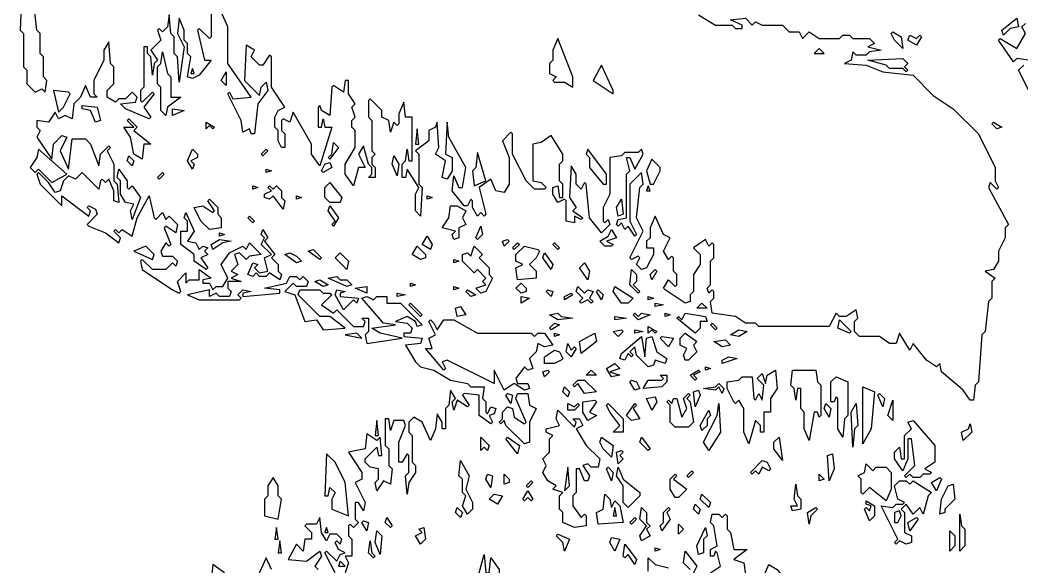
# Model space of a CAD drawing. Header units: millimetres. Extents: x -1921 to 1919, y -2 to 9002.
# Drawn here: x -1366 to -50, y 6806 to 7525 of the extents above; entities that cross this region are included whole.
import ezdxf

# ---------------------------------------------------------------- set-up
doc = ezdxf.new("R2010")
doc.units = ezdxf.units.MM
doc.layers.add('ALMOND-DRAW-PROFILE', color=7, linetype='Continuous', lineweight=25)

msp = doc.modelspace()

# ---------------------------------------------------------------- linework, layer by layer
at = {"layer": 'ALMOND-DRAW-PROFILE'}
for points in [[(-1346.3, 7430.3), (-1337.5, 7434.7), (-1333.1, 7430.3), (-1330.9, 7445.7), (-1335.3, 7450.1), (-1335.3, 7476.5), (-1339.7, 7480.9), (-1339.7, 7507.3), (-1344.1, 7511.7), (-1348.5, 7551.4), (-1355.1, 7566.8), (-1357.3, 7542.6), (-1361.7, 7542.6), (-1363.9, 7566.8), (-1366.1, 7511.7), (-1361.7, 7507.3), (-1361.7, 7463.3), (-1357.3, 7458.9), (-1357.3, 7441.3)], [(-73.8, 7505.1), (-76, 7511.7), (-56.2, 7527.2), (-54, 7516.1), (-65, 7513.9)], [(-205.9, 7487.5), (-216.9, 7498.5), (-221.3, 7507.3), (-219.1, 7509.5), (-208.1, 7502.9)], [(-188.2, 7491.9), (-199.3, 7498.5), (-197.1, 7505.1), (-188.2, 7500.7), (-183.8, 7505.1), (-181.6, 7502.9)], [(-639.6, 7436.9), (-639.6, 7450.1), (-659.4, 7500.7), (-666, 7485.3), (-666, 7472.1), (-670.4, 7467.7), (-670.4, 7454.5), (-661.6, 7450.1), (-666, 7445.7), (-663.8, 7443.5), (-650.6, 7443.5)], [(-1174.5, 7399.5), (-1181.2, 7406.1), (-1181.2, 7436.9), (-1185.6, 7441.3), (-1185.6, 7463.3), (-1181.2, 7467.7), (-1179, 7483.1), (-1172.3, 7454.5), (-1167.9, 7450.1), (-1167.9, 7423.7), (-1154.7, 7423.7), (-1172.3, 7410.5)], [(-322.5, 7480.9), (-309.3, 7480.9), (-315.9, 7487.5)], [(-586.7, 7428.1), (-586.7, 7432.5), (-602.1, 7465.5), (-613.1, 7445.7)], [(-201.5, 7456.7), (-205.9, 7461.1), (-223.5, 7461.1), (-227.9, 7465.5), (-252.1, 7472.1), (-205.9, 7474.3), (-199.3, 7467.7), (-203.7, 7463.3), (-199.3, 7458.9)], [(-1141.5, 7454.5), (-1137.1, 7454.5), (-1139.3, 7461.1)], [(-1095.3, 7439.1), (-1101.9, 7445.7), (-1095.3, 7456.7)], [(-1315.4, 7403.9), (-1308.8, 7410.5), (-1300, 7428.1), (-1302.2, 7430.3), (-1322.1, 7432.5)], [(-1267, 7390.7), (-1273.6, 7406.1), (-1284.6, 7408.3), (-1284.6, 7412.7), (-1264.8, 7410.5), (-1260.4, 7392.9)], [(-1165.7, 7399.5), (-1165.7, 7408.3), (-1150.3, 7406.1)], [(-1205.4, 7342.2), (-1216.4, 7348.8), (-1220.8, 7370.8), (-1229.6, 7384.1), (-1216.4, 7384.1), (-1225.2, 7392.9), (-1223, 7395.1), (-1212, 7384.1), (-1216.4, 7379.6), (-1194.4, 7362), (-1203.2, 7362)], [(-1121.7, 7381.8), (-1121.7, 7390.7), (-1110.7, 7384.1), (-1112.9, 7381.8), (-1117.3, 7386.3)], [(-82.6, 7381.8), (-89.2, 7388.5), (-87, 7390.7), (-76, 7384.1)], [(-846.5, 7362), (-842.1, 7362), (-844.3, 7381.8)], [(-958.8, 7342.2), (-961, 7344.4), (-956.6, 7348.8), (-954.4, 7364.2), (-947.8, 7357.6)], [(-1324.3, 7311.4), (-1304.4, 7322.4), (-1341.9, 7355.4), (-1344.1, 7344.4), (-1352.9, 7331.2), (-1346.3, 7324.6), (-1341.9, 7329)], [(-1218.6, 7333.4), (-1225.2, 7340), (-1223, 7346.6), (-1216.4, 7340)], [(-1139.3, 7329), (-1145.9, 7340), (-1139.3, 7355.4), (-1132.7, 7348.8), (-1132.7, 7344.4), (-1141.5, 7340), (-1137.1, 7335.6)], [(-1046.9, 7346.6), (-1049.1, 7348.8), (-1042.5, 7355.4), (-1040.3, 7353.2)], [(-870.7, 7320.2), (-877.3, 7335.6), (-875.1, 7346.6), (-868.5, 7335.6)], [(-769.5, 7307), (-754, 7313.6), (-765.1, 7351), (-767.3, 7331.2), (-771.7, 7326.8)], [(-599.9, 7309.2), (-595.5, 7309.2), (-595.5, 7322.4), (-619.8, 7355.4), (-622, 7348.8), (-617.6, 7344.4), (-617.6, 7331.2)], [(-967.6, 7324.6), (-969.8, 7326.8), (-965.4, 7335.6), (-958.8, 7337.8), (-956.6, 7331.2)], [(-538.3, 7309.2), (-533.9, 7309.2), (-525.1, 7326.8), (-525.1, 7331.2), (-536.1, 7342.2), (-542.7, 7326.8)], [(-1218.6, 7263), (-1220.8, 7274), (-1216.4, 7282.8), (-1227.4, 7285), (-1234, 7296), (-1234, 7313.6), (-1238.4, 7318), (-1236.2, 7329), (-1225.2, 7313.6), (-1225.2, 7304.8), (-1223, 7302.6), (-1218.6, 7307), (-1207.6, 7291.6)], [(-1183.4, 7315.8), (-1185.6, 7318), (-1179, 7324.6), (-1176.7, 7322.4)], [(-1042.5, 7324.6), (-1042.5, 7329), (-1035.8, 7326.8)], [(-1060.1, 7302.6), (-1060.1, 7307), (-1053.5, 7304.8)], [(-1020.4, 7276.2), (-1033.6, 7293.8), (-1038.1, 7289.4), (-1044.7, 7291.6), (-1044.7, 7296), (-1035.8, 7300.4), (-1040.3, 7304.8), (-1038.1, 7307), (-1033.6, 7302.6), (-1029.2, 7307), (-1022.6, 7300.4), (-1022.6, 7291.6), (-1018.2, 7287.2)], [(-958.8, 7285), (-965.4, 7291.6), (-965.4, 7304.8), (-958.8, 7311.4), (-943.4, 7291.6), (-945.6, 7285)], [(-542.7, 7300.4), (-538.3, 7300.4), (-540.5, 7307)], [(-1002.8, 7289.4), (-1002.8, 7293.8), (-996.2, 7291.6)], [(-831.1, 7289.4), (-831.1, 7293.8), (-824.5, 7291.6)], [(-1117.3, 7249.8), (-1128.3, 7260.8), (-1137.1, 7278.4), (-1126.1, 7280.6), (-1112.9, 7271.8), (-1110.7, 7274), (-1119.5, 7287.2), (-1117.3, 7289.4), (-1106.3, 7278.4), (-1106.3, 7269.6), (-1101.9, 7265.2), (-1101.9, 7252)], [(-954.4, 7254.2), (-956.6, 7256.4), (-952.2, 7260.8), (-961, 7274), (-958.8, 7280.6), (-947.8, 7265.2)], [(-795.9, 7236.5), (-798.1, 7243.2), (-793.7, 7247.6), (-811.3, 7252), (-802.5, 7265.2), (-800.3, 7280.6), (-791.5, 7280.6), (-780.5, 7274), (-784.9, 7265.2), (-780.5, 7256.4), (-789.3, 7252), (-789.3, 7238.7)], [(-580.1, 7267.4), (-582.3, 7278.4), (-575.7, 7289.4), (-573.5, 7269.6)], [(-1121.7, 7196.9), (-1137.1, 7207.9), (-1137.1, 7216.7), (-1154.7, 7229.9), (-1154.7, 7247.6), (-1145.9, 7247.6), (-1145.9, 7260.8), (-1150.3, 7265.2), (-1148.1, 7271.8), (-1137.1, 7247.6), (-1145.9, 7234.3), (-1134.9, 7232.1), (-1130.5, 7223.3), (-1126.1, 7227.7), (-1119.5, 7225.5), (-1123.9, 7221.1), (-1119.5, 7216.7), (-1128.3, 7212.3), (-1119.5, 7199.1)], [(-1060.1, 7258.6), (-1066.7, 7265.2), (-1064.5, 7267.4), (-1057.9, 7260.8)], [(-765.1, 7236.5), (-767.3, 7238.7), (-760.7, 7254.2), (-758.5, 7243.2)], [(-1104.1, 7240.9), (-1104.1, 7245.4), (-1097.5, 7243.2)], [(-1038.1, 7192.5), (-1042.5, 7188.1), (-1051.3, 7188.1), (-1055.7, 7192.5), (-1060.1, 7188.1), (-1066.7, 7190.3), (-1060.1, 7205.7), (-1053.5, 7203.5), (-1057.9, 7199.1), (-1051.3, 7192.5), (-1040.3, 7194.7), (-1044.7, 7212.3), (-1035.8, 7216.7), (-1049.1, 7229.9), (-1044.7, 7238.7), (-1049.1, 7243.2), (-1046.9, 7249.8), (-1040.3, 7238.7), (-1044.7, 7234.3), (-1031.4, 7216.7), (-1035.8, 7212.3), (-1027, 7203.5), (-1027, 7194.7), (-1022.6, 7190.3), (-1024.8, 7183.7)], [(-826.7, 7223.3), (-837.7, 7229.9), (-831.1, 7240.9), (-824.5, 7229.9)], [(-597.7, 7227.7), (-604.3, 7234.3), (-593.3, 7240.9), (-588.9, 7249.8), (-582.3, 7238.7), (-595.5, 7234.3), (-586.7, 7229.9), (-588.9, 7227.7)], [(-1112.9, 7223.3), (-1115.1, 7229.9), (-1104.1, 7236.5), (-1088.7, 7234.3), (-1099.7, 7232.1)], [(-729.8, 7227.7), (-732, 7234.3), (-725.4, 7236.5), (-723.2, 7234.3)], [(-716.6, 7223.3), (-718.8, 7225.5), (-712.2, 7232.1), (-710, 7229.9)], [(-659.4, 7223.3), (-666, 7229.9), (-663.8, 7232.1), (-657.2, 7225.5)], [(-1192.2, 7210.1), (-1190, 7216.7), (-1201, 7227.7), (-1216.4, 7221.1)], [(-1002.8, 7205.7), (-1018.2, 7216.7), (-1011.6, 7218.9), (-1002.8, 7214.5), (-996.2, 7207.9)], [(-972, 7210.1), (-987.4, 7221.1), (-980.8, 7223.3), (-969.8, 7212.3)], [(-936.8, 7196.9), (-952.2, 7212.3), (-945.6, 7218.9), (-934.6, 7207.9)], [(-839.9, 7210.1), (-850.9, 7216.7), (-844.3, 7227.7), (-833.3, 7216.7), (-833.3, 7212.3)], [(-760.7, 7166.1), (-767.3, 7172.7), (-754, 7177.1), (-758.5, 7181.5), (-754, 7185.9), (-765.1, 7196.9), (-769.5, 7192.5), (-784.9, 7207.9), (-784.9, 7216.7), (-778.3, 7218.9), (-773.9, 7214.5), (-769.5, 7227.7), (-758.5, 7216.7), (-762.9, 7212.3), (-749.6, 7199.1), (-749.6, 7190.3), (-745.2, 7185.9), (-754, 7168.3)], [(-712.2, 7183.7), (-714.4, 7199.1), (-705.6, 7203.5), (-714.4, 7207.9), (-714.4, 7216.7), (-703.4, 7227.7), (-685.8, 7223.3), (-683.6, 7221.1), (-688, 7212.3), (-696.8, 7203.5), (-688, 7194.7), (-688, 7185.9)], [(-668.2, 7196.9), (-679.2, 7212.3), (-677, 7218.9), (-666, 7203.5)], [(-795.9, 7205.7), (-795.9, 7210.1), (-789.3, 7207.9)], [(-619.8, 7183.7), (-630.8, 7199.1), (-624.2, 7205.7), (-617.6, 7194.7)], [(-553.7, 7166.1), (-564.7, 7177.1), (-562.5, 7196.9), (-555.9, 7190.3), (-555.9, 7181.5), (-560.3, 7177.1), (-551.5, 7168.3)], [(-536.1, 7183.7), (-538.3, 7190.3), (-531.7, 7196.9), (-529.5, 7194.7)], [(-967.6, 7174.9), (-978.6, 7181.5), (-972, 7183.7), (-961, 7177.1)], [(-936.8, 7174.9), (-961, 7185.9), (-950, 7188.1), (-945.6, 7183.7), (-936.8, 7183.7), (-930.2, 7177.1)], [(-853.1, 7174.9), (-853.1, 7179.3), (-846.5, 7177.1)], [(-707.8, 7166.1), (-714.4, 7172.7), (-707.8, 7179.3), (-701.2, 7172.7), (-701.2, 7168.3)], [(-941.2, 7144.1), (-952.2, 7163.9), (-950, 7170.5), (-939, 7168.3), (-945.6, 7166.1), (-945.6, 7161.7), (-921.4, 7159.5), (-923.6, 7152.9), (-928, 7157.3)], [(-910.4, 7166.1), (-925.8, 7172.7), (-910.4, 7174.9)], [(-870.7, 7161.7), (-870.7, 7166.1), (-859.7, 7163.9)], [(-795.9, 7170.5), (-795.9, 7174.9), (-789.3, 7172.7)], [(-773.9, 7161.7), (-780.5, 7168.3), (-778.3, 7170.5), (-767.3, 7163.9)], [(-668.2, 7161.7), (-674.8, 7168.3), (-672.6, 7170.5), (-666, 7168.3)], [(-650.6, 7157.3), (-650.6, 7161.7), (-641.8, 7166.1), (-639.6, 7163.9)], [(-628.6, 7152.9), (-630.8, 7155.1), (-626.4, 7159.5), (-635.2, 7168.3), (-633, 7174.9), (-624.2, 7166.1), (-619.8, 7170.5), (-613.1, 7168.3), (-617.6, 7159.5), (-613.1, 7155.1), (-615.4, 7152.9), (-619.8, 7157.3)], [(-602.1, 7157.3), (-608.7, 7168.3), (-606.5, 7170.5), (-599.9, 7163.9)], [(-575.7, 7152.9), (-586.7, 7168.3), (-584.5, 7174.9), (-560.3, 7159.5), (-566.9, 7152.9)], [(-839.9, 7135.3), (-855.3, 7150.7), (-853.1, 7152.9), (-837.7, 7137.5)], [(-707.8, 7152.9), (-707.8, 7161.7), (-696.8, 7159.5)], [(-540.5, 7157.3), (-540.5, 7161.7), (-533.9, 7159.5)], [(-531.7, 7148.5), (-531.7, 7152.9), (-520.7, 7150.7)], [(-476.7, 7146.3), (-470, 7152.9), (-463.4, 7146.3)], [(-791.5, 7135.3), (-793.7, 7146.3), (-787.1, 7148.5), (-780.5, 7137.5)], [(-659.4, 7130.9), (-670.4, 7137.5), (-659.4, 7139.7), (-655, 7135.3), (-639.6, 7133.1)], [(-553.7, 7130.9), (-560.3, 7137.5), (-558.1, 7139.7), (-553.7, 7135.3), (-549.3, 7139.7), (-538.3, 7137.5)], [(-518.5, 7135.3), (-518.5, 7139.7), (-511.9, 7137.5)], [(-478.9, 7113.3), (-503.1, 7133.1), (-500.9, 7135.3), (-496.5, 7130.9), (-492.1, 7139.7), (-465.6, 7135.3), (-463.4, 7128.7), (-472.2, 7128.7), (-472.2, 7119.9)], [(-729.8, 7038.4), (-743, 7064.8), (-743, 7047.2), (-804.7, 7078), (-811.3, 7075.8), (-806.9, 7067), (-809.1, 7064.8), (-833.3, 7093.4), (-824.5, 7093.4), (-828.9, 7106.7), (-820.1, 7111.1), (-828.9, 7128.7), (-826.7, 7130.9), (-822.3, 7126.5), (-817.9, 7117.7), (-809.1, 7130.9), (-795.9, 7130.9), (-765.1, 7113.3), (-694.6, 7113.3), (-690.2, 7108.9), (-685.8, 7113.3), (-677, 7113.3), (-666, 7097.8), (-677, 7095.6), (-685.8, 7100), (-688, 7089), (-696.8, 7080.2), (-692.4, 7067), (-699, 7064.8), (-703.4, 7069.2), (-714.4, 7053.8), (-712.2, 7047.2), (-699, 7047.2), (-696.8, 7040.6), (-703.4, 7038.4), (-716.6, 7047.2)], [(-668.2, 7117.7), (-670.4, 7119.9), (-663.8, 7126.5), (-657.2, 7124.3)], [(-584.5, 7130.9), (-584.5, 7135.3), (-569.1, 7133.1)], [(-452.4, 7117.7), (-459, 7124.3), (-456.8, 7126.5), (-450.2, 7119.9)], [(-276.3, 7113.3), (-291.7, 7119.9), (-289.5, 7130.9), (-274.1, 7115.5)], [(-917, 7106.7), (-923.6, 7113.3), (-939, 7111.1)], [(-663.8, 7108.9), (-663.8, 7113.3), (-657.2, 7111.1)], [(-628.6, 7086.8), (-630.8, 7102.3), (-610.9, 7113.3), (-608.7, 7102.3)], [(-580.1, 7108.9), (-586.7, 7115.5), (-575.7, 7117.7), (-573.5, 7115.5)], [(-558.1, 7113.3), (-558.1, 7117.7), (-547.1, 7115.5)], [(-540.5, 7113.3), (-540.5, 7122.1), (-529.5, 7115.5), (-531.7, 7113.3), (-536.1, 7117.7)], [(-492.1, 7078), (-494.3, 7084.6), (-489.9, 7093.4), (-498.7, 7097.8), (-498.7, 7106.7), (-492.1, 7113.3), (-476.7, 7102.3), (-481.1, 7097.8), (-476.7, 7089), (-487.7, 7078)], [(-432.6, 7111.1), (-421.6, 7117.7), (-410.6, 7115.5), (-421.6, 7108.9)], [(-641.8, 7082.4), (-648.4, 7089), (-646.2, 7100), (-641.8, 7091.2), (-637.4, 7095.6), (-635.2, 7093.4)], [(-540.5, 7069.2), (-555.9, 7084.6), (-558.1, 7095.6), (-564.7, 7089), (-560.3, 7084.6), (-562.5, 7082.4), (-566.9, 7086.8), (-571.3, 7078), (-577.9, 7080.2), (-575.7, 7086.8), (-549.3, 7108.9), (-544.9, 7082.4), (-542.7, 7106.7), (-536.1, 7108.9), (-529.5, 7089), (-516.3, 7080.2), (-518.5, 7073.6), (-531.7, 7078), (-533.9, 7071.4)], [(-514.1, 7095.6), (-525.1, 7106.7), (-522.9, 7108.9), (-507.5, 7106.7)], [(-443.6, 7095.6), (-454.6, 7102.3), (-439.2, 7104.5), (-432.6, 7097.8)], [(-677, 7073.6), (-677, 7082.4), (-663.8, 7091.2), (-657.2, 7089), (-652.8, 7080.2), (-655, 7078), (-663.8, 7073.6)], [(-588.9, 7056), (-595.5, 7067), (-584.5, 7073.6), (-577.9, 7067), (-591.1, 7062.6), (-577.9, 7058.2)], [(-443.6, 7073.6), (-443.6, 7078), (-434.8, 7082.4), (-423.8, 7080.2)], [(-677, 7056), (-679.2, 7062.6), (-672.6, 7064.8), (-670.4, 7062.6)], [(-622, 7058.2), (-615.4, 7064.8), (-608.7, 7058.2)], [(-547.1, 7040.6), (-540.5, 7051.6), (-522.9, 7051.6), (-520.7, 7053.8), (-525.1, 7058.2), (-516.3, 7058.2), (-516.3, 7049.4), (-522.9, 7042.8)], [(-478.9, 7051.6), (-485.5, 7058.2), (-474.5, 7064.8), (-472.2, 7062.6), (-481.1, 7058.2), (-476.7, 7053.8)], [(-465.6, 7064.8), (-465.6, 7069.2), (-459, 7067)], [(-408.4, 6968), (-415, 6983.4), (-415, 7014.2), (-421.6, 7025.2), (-426, 7020.8), (-428.2, 7023), (-437, 7040.6), (-437, 7049.4), (-421.6, 7051.6), (-417.2, 7056), (-404, 7056), (-401.8, 7027.4), (-399.6, 7025.2), (-395.2, 7034), (-390.8, 7025.2), (-388.6, 7045), (-397.4, 7053.8), (-390.8, 7060.4), (-386.4, 7047.2), (-384.2, 7058.2), (-373.2, 7064.8), (-371, 7040.6), (-379.8, 7027.4), (-379.8, 7009.8), (-388.6, 7009.8), (-388.6, 6983.4), (-393, 6983.4), (-393, 6992.2), (-399.6, 6998.8)], [(-329.1, 6972.4), (-335.8, 6987.8), (-335.8, 7009.8), (-340.2, 7014.2), (-340.2, 7040.6), (-344.6, 7040.6), (-346.8, 7025.2), (-349, 7040.6), (-353.4, 7045), (-351.2, 7064.8), (-320.3, 7064.8), (-318.1, 7049.4), (-313.7, 7045), (-313.7, 7005.4), (-315.9, 7003.2), (-318.1, 7009.8), (-322.5, 7009.8)], [(-624.2, 7034), (-633, 7047.2), (-637.4, 7042.8), (-639.6, 7045), (-633, 7051.6), (-624.2, 7051.6), (-608.7, 7036.2)], [(-558.1, 7038.4), (-564.7, 7049.4), (-562.5, 7051.6), (-555.9, 7049.4), (-551.5, 7040.6)], [(-443.6, 7034), (-448, 7042.8), (-452.4, 7038.4), (-467.8, 7040.6), (-452.4, 7042.8), (-448, 7047.2), (-441.4, 7040.6)], [(-285.1, 6976.8), (-291.7, 6987.8), (-291.7, 7027.4), (-293.9, 7029.6), (-296.1, 7023), (-300.5, 7023), (-300.5, 7049.4), (-293.9, 7056), (-278.5, 7049.4), (-278.5, 7005.4), (-282.9, 7001)], [(-703.4, 6968), (-727.6, 6992.2), (-729.8, 6998.8), (-734.2, 6994.4), (-736.4, 6996.6), (-732, 7001), (-732, 7009.8), (-725.4, 7016.4), (-718.8, 7014.2), (-716.6, 7003.2), (-703.4, 6994.4), (-701.2, 6996.6), (-714.4, 7027.4), (-712.2, 7034), (-699, 7034), (-696.8, 7018.6), (-688, 7014.2), (-696.8, 6996.6), (-696.8, 6970.2)], [(-721, 7020.8), (-727.6, 7031.8), (-725.4, 7034), (-718.8, 7031.8)], [(-646.2, 7029.6), (-652.8, 7036.2), (-650.6, 7042.8), (-644, 7036.2)], [(-505.3, 6990), (-511.9, 6996.6), (-511.9, 7018.6), (-516.3, 7023), (-514.1, 7025.2), (-509.7, 7020.8), (-507.5, 7027.4), (-503.1, 7027.4), (-496.5, 7003.2), (-489.9, 7014.2), (-494.3, 7027.4), (-487.7, 7034), (-485.5, 7031.8), (-489.9, 7027.4), (-485.5, 7023), (-481.1, 6996.6), (-487.7, 6990)], [(-478.9, 7016.4), (-481.1, 7036.2), (-474.5, 7038.4), (-472.2, 7031.8)], [(-258.7, 6968), (-258.7, 7042.8), (-243.3, 7036.2), (-247.7, 6987.8)], [(-232.3, 7016.4), (-238.9, 7031.8), (-236.7, 7034), (-230.1, 7027.4)], [(-646.2, 7012), (-646.2, 7020.8), (-637.4, 7016.4), (-633, 7020.8), (-630.8, 7018.6), (-637.4, 7012)], [(-619.8, 6998.8), (-626.4, 7009.8), (-626.4, 7023), (-610.9, 7025.2), (-608.7, 7023), (-617.6, 7009.8), (-608.7, 7005.4)], [(-586.7, 6983.4), (-577.9, 6992.2), (-591.1, 7009.8), (-595.5, 7018.6), (-593.3, 7020.8), (-573.5, 7001), (-573.5, 6983.4)], [(-562.5, 6998.8), (-569.1, 7005.4), (-558.1, 7020.8), (-555.9, 7018.6), (-560.3, 7014.2), (-551.5, 7001)], [(-536.1, 7012), (-542.7, 7027.4), (-531.7, 7029.6), (-529.5, 7023)], [(-461.2, 6959.1), (-467.8, 6970.2), (-450.2, 7005.4), (-448, 7020.8), (-445.8, 6983.4)], [(-302.7, 7003.2), (-309.3, 7014.2), (-307.1, 7020.8), (-300.5, 7014.2)], [(-271.9, 6963.6), (-274.1, 7009.8), (-267.5, 7020.8), (-265.3, 6992.2), (-269.7, 6987.8)], [(-219.1, 6998.8), (-225.7, 7005.4), (-219.1, 7025.2)], [(-637.4, 6857.9), (-652.8, 6864.5), (-652.8, 6877.7), (-657.2, 6882.1), (-657.2, 6899.7), (-652.8, 6904.1), (-666, 6908.5), (-661.6, 6912.9), (-672.6, 6919.5), (-679.2, 6930.5), (-674.8, 6939.3), (-679.2, 6948.1), (-670.4, 6956.9), (-670.4, 6974.6), (-666, 6979), (-674.8, 6983.4), (-674.8, 6987.8), (-657.2, 6992.2), (-661.6, 7001), (-659.4, 7012), (-637.4, 6990), (-635.2, 6996.6), (-639.6, 7001), (-630.8, 7001), (-626.4, 6992.2), (-635.2, 6987.8), (-622, 6965.8), (-604.3, 6948.1), (-606.5, 6937.1), (-615.4, 6937.1), (-619.8, 6941.5), (-626.4, 6939.3), (-617.6, 6926.1), (-619.8, 6919.5), (-624.2, 6919.5), (-630.8, 6934.9), (-635.2, 6934.9), (-635.2, 6904.1), (-639.6, 6899.7), (-639.6, 6886.5), (-628.6, 6871.1), (-624.2, 6875.5), (-622, 6873.3), (-622, 6860.1)], [(-470, 6985.6), (-472.2, 6992.2), (-461.2, 7012), (-459, 7005.4), (-463.4, 7001), (-463.4, 6992.2)], [(-899.4, 6979), (-894.9, 6979), (-897.2, 6998.8)], [(-201.5, 6923.9), (-203.7, 6926.1), (-190.4, 6939.3), (-194.9, 6974.6), (-199.3, 6974.6), (-199.3, 6948.1), (-205.9, 6932.7), (-216.9, 6948.1), (-216.9, 6956.9), (-210.3, 6963.6), (-208.1, 6948.1), (-203.7, 6948.1), (-203.7, 6979), (-194.9, 6987.8), (-199.3, 6996.6), (-192.7, 6998.8), (-164, 6965.8), (-164, 6943.7), (-177.2, 6934.9), (-168.4, 6930.5), (-170.6, 6928.3), (-179.4, 6928.3), (-183.8, 6923.9), (-192.7, 6923.9), (-197.1, 6928.3)], [(-126.6, 6972.4), (-128.8, 6983.4), (-120, 6987.8), (-117.8, 6994.4), (-115.6, 6983.4)], [(-760.7, 6959.1), (-760.7, 6976.8), (-749.6, 6965.8), (-751.8, 6959.1), (-756.3, 6963.6)], [(-712.2, 6954.7), (-727.6, 6974.6), (-725.4, 6976.8), (-710, 6965.8)], [(-588.9, 6950.3), (-599.9, 6961.4), (-604.3, 6970.2), (-602.1, 6976.8), (-586.7, 6965.8)], [(-540.5, 6959.1), (-551.5, 6970.2), (-549.3, 6976.8), (-538.3, 6961.4)], [(-364.4, 6945.9), (-375.4, 6961.4), (-375.4, 6970.2), (-368.8, 6976.8)], [(-934.6, 6873.3), (-939, 6917.3), (-952.2, 6943.7), (-963.2, 6954.7), (-965.4, 6899.7), (-961, 6899.7), (-958.8, 6910.7), (-952.2, 6904.1), (-956.6, 6895.3), (-956.6, 6882.1)], [(-580.1, 6941.5), (-582.3, 6956.9), (-575.7, 6959.1), (-573.5, 6956.9), (-577.9, 6952.5), (-573.5, 6948.1)], [(-302.7, 6919.5), (-304.9, 6952.5), (-298.3, 6954.7), (-296.1, 6934.9)], [(-778.3, 6875.5), (-784.9, 6886.5), (-780.5, 6899.7), (-784.9, 6904.1), (-784.9, 6921.7), (-789.3, 6926.1), (-787.1, 6945.9), (-776.1, 6926.1), (-780.5, 6908.5), (-771.7, 6890.9), (-771.7, 6882.1)], [(-404, 6928.3), (-406.2, 6930.5), (-390.8, 6945.9), (-384.2, 6943.7), (-379.8, 6934.9), (-382, 6932.7), (-390.8, 6937.1), (-395.2, 6928.3), (-399.6, 6932.7)], [(-227.9, 6893.1), (-249.9, 6910.7), (-258.7, 6901.9), (-260.9, 6904.1), (-260.9, 6921.7), (-265.3, 6926.1), (-256.5, 6930.5), (-254.3, 6941.5), (-245.5, 6932.7), (-241.1, 6937.1), (-227.9, 6937.1), (-221.3, 6930.5), (-221.3, 6908.5)], [(-747.4, 6910.7), (-754, 6921.7), (-751.8, 6928.3), (-745.2, 6926.1)], [(-729.8, 6915.1), (-729.8, 6928.3), (-723.2, 6921.7), (-723.2, 6917.3)], [(-650.6, 6906.3), (-644, 6912.9), (-646.2, 6937.1)], [(-588.9, 6919.5), (-595.5, 6934.9), (-593.3, 6937.1), (-586.7, 6930.5)], [(-566.9, 6884.3), (-573.5, 6890.9), (-573.5, 6912.9), (-582.3, 6926.1), (-580.1, 6937.1), (-573.5, 6921.7), (-551.5, 6904.1), (-551.5, 6899.7)], [(-505.3, 6897.5), (-511.9, 6908.5), (-511.9, 6921.7), (-505.3, 6928.3), (-503.1, 6926.1), (-507.5, 6921.7), (-489.9, 6908.5), (-500.9, 6897.5)], [(-487.7, 6923.9), (-489.9, 6926.1), (-483.3, 6932.7), (-481.1, 6930.5)], [(-315.9, 6919.5), (-315.9, 6928.3), (-309.3, 6921.7)], [(-1027, 6868.9), (-1022.6, 6895.3), (-1027, 6899.7), (-1027, 6912.9), (-1033.6, 6923.9), (-1040.3, 6912.9), (-1040.3, 6899.7), (-1044.7, 6895.3), (-1044.7, 6873.3)], [(-699, 6910.7), (-701.2, 6912.9), (-694.6, 6919.5), (-692.4, 6917.3)], [(-351.2, 6879.9), (-353.4, 6886.5), (-344.6, 6886.5), (-349, 6895.3), (-346.8, 6915.1), (-344.6, 6899.7), (-340.2, 6895.3), (-340.2, 6882.1)], [(-214.7, 6835.9), (-216.9, 6838.1), (-212.5, 6842.5), (-234.5, 6886.5), (-219.1, 6884.3), (-214.7, 6888.7), (-205.9, 6888.7), (-203.7, 6890.9), (-212.5, 6895.3), (-216.9, 6912.9), (-210.3, 6919.5), (-201.5, 6919.5), (-197.1, 6915.1), (-192.7, 6919.5), (-168.4, 6904.1), (-172.8, 6899.7), (-179.4, 6875.5), (-183.8, 6884.3), (-192.7, 6875.5), (-201.5, 6888.7), (-208.1, 6882.1), (-203.7, 6877.7), (-203.7, 6851.3), (-194.9, 6846.9), (-194.9, 6838.1), (-201.5, 6835.9), (-210.3, 6840.3)], [(-161.8, 6906.3), (-168.4, 6917.3), (-157.4, 6923.9), (-155.2, 6921.7)], [(-157.4, 6875.5), (-155.2, 6895.3), (-146.4, 6912.9), (-139.8, 6915.1), (-137.6, 6895.3), (-150.8, 6882.1), (-150.8, 6877.7)], [(-738.6, 6888.7), (-749.6, 6895.3), (-743, 6901.9), (-732, 6899.7)], [(-703.4, 6893.1), (-705.6, 6895.3), (-699, 6906.3), (-692.4, 6895.3), (-694.6, 6893.1), (-699, 6897.5)], [(-606.5, 6862.3), (-608.7, 6877.7), (-599.9, 6882.1), (-597.7, 6901.9), (-591.1, 6895.3), (-588.9, 6884.3), (-584.5, 6893.1), (-577.9, 6886.5), (-573.5, 6864.5)], [(-461.2, 6884.3), (-472.2, 6895.3), (-470, 6901.9), (-459, 6890.9)], [(-474.5, 6875.5), (-481.1, 6882.1), (-478.9, 6888.7), (-472.2, 6882.1)], [(-249.9, 6866.7), (-256.5, 6882.1), (-254.3, 6884.3), (-249.9, 6879.9), (-247.7, 6886.5), (-254.3, 6888.7), (-254.3, 6893.1), (-243.3, 6886.5), (-243.3, 6873.3)], [(-787.1, 6871.1), (-793.7, 6877.7), (-791.5, 6884.3), (-784.9, 6877.7)], [(-586.7, 6873.3), (-582.3, 6873.3), (-584.5, 6884.3)], [(-549.3, 6840.3), (-551.5, 6846.9), (-542.7, 6860.1), (-551.5, 6868.9), (-549.3, 6884.3), (-542.7, 6877.7), (-542.7, 6864.5), (-538.3, 6860.1), (-542.7, 6855.7), (-538.3, 6846.9)], [(-522.9, 6853.5), (-525.1, 6860.1), (-520.7, 6864.5), (-520.7, 6877.7), (-514.1, 6884.3), (-511.9, 6882.1), (-516.3, 6877.7), (-511.9, 6868.9)], [(-329.1, 6862.3), (-331.3, 6877.7), (-320.3, 6884.3), (-318.1, 6882.1), (-326.9, 6873.3)], [(-216.9, 6864.5), (-212.5, 6864.5), (-208.1, 6873.3), (-210.3, 6879.9), (-216.9, 6877.7)], [(-131, 6827.1), (-131, 6875.5), (-128.8, 6860.1), (-124.4, 6855.7), (-124.4, 6833.7)], [(-910.4, 6853.5), (-917, 6864.5), (-914.8, 6866.7), (-908.2, 6864.5)], [(-879.5, 6857.9), (-886.1, 6864.5), (-883.9, 6871.1), (-877.3, 6860.1)], [(-562.5, 6862.3), (-564.7, 6864.5), (-558.1, 6871.1), (-555.9, 6868.9)], [(-500.9, 6849.1), (-500.9, 6862.3), (-494.3, 6855.7)], [(-197.1, 6853.5), (-199.3, 6864.5), (-188.2, 6871.1), (-186, 6868.9)], [(-1031.4, 6842.5), (-1027, 6842.5), (-1029.2, 6857.9)], [(-965.4, 6851.3), (-961, 6851.3), (-963.2, 6857.9)], [(-892.7, 6822.7), (-899.4, 6838.1), (-897.2, 6853.5), (-890.5, 6846.9)], [(-839.9, 6835.9), (-846.5, 6846.9), (-837.7, 6851.3), (-842.1, 6855.7), (-835.5, 6857.9), (-833.3, 6842.5)], [(-650.6, 6827.1), (-652.8, 6838.1), (-661.6, 6846.9), (-659.4, 6849.1), (-644, 6842.5)], [(-474.5, 6822.7), (-476.7, 6833.7), (-465.6, 6857.9), (-463.4, 6846.9), (-467.8, 6842.5), (-467.8, 6824.9)], [(-144.2, 6827.1), (-144.2, 6853.5), (-137.6, 6846.9), (-137.6, 6833.7)], [(-1027, 6824.9), (-1022.6, 6824.9), (-1024.8, 6840.3)], [(-901.6, 6818.2), (-908.2, 6824.9), (-906, 6840.3), (-903.8, 6824.9), (-899.4, 6820.5)], [(-584.5, 6827.1), (-591.1, 6838.1), (-588.9, 6844.7), (-577.9, 6842.5)], [(-558.1, 6809.4), (-566.9, 6822.7), (-571.3, 6818.2), (-573.5, 6820.5), (-571.3, 6835.9), (-555.9, 6816)], [(-716.6, 6708.2), (-732, 6719.2), (-727.6, 6732.4), (-738.6, 6747.8), (-743, 6730.2), (-751.8, 6739), (-762.9, 6741.2), (-767.3, 6758.8), (-754, 6785.2), (-762.9, 6798.4), (-756.3, 6822.7), (-754, 6798.4), (-749.6, 6798.4), (-747.4, 6818.2), (-736.4, 6802.8), (-736.4, 6789.6), (-740.8, 6785.2), (-736.4, 6776.4), (-736.4, 6763.2), (-725.4, 6761), (-718.8, 6754.4), (-718.8, 6732.4), (-710, 6719.2)], [(-531.7, 6827.1), (-531.7, 6831.5), (-525.1, 6829.3)], [(-947.8, 6807.2), (-939, 6807.2), (-945.6, 6813.8)], [(-382, 6761), (-384.2, 6789.6), (-388.6, 6794), (-382, 6809.4), (-371, 6802.8), (-357.8, 6785.2), (-357.8, 6776.4), (-371, 6767.6), (-366.6, 6763.2), (-368.8, 6761), (-373.2, 6761), (-377.6, 6769.8)]]:
    msp.add_lwpolyline(points, close=True, dxfattribs=at)
for points in [[(-1115.1, 7533.8), (-1115.1, 7502.9), (-1117.3, 7500.7), (-1130.5, 7513.9), (-1132.7, 7511.7), (-1123.9, 7472.1), (-1115.1, 7472.1), (-1130.5, 7452.3), (-1139.3, 7447.9), (-1145.9, 7450.1), (-1141.5, 7476.5), (-1145.9, 7480.9), (-1145.9, 7494.1), (-1150.3, 7498.5), (-1150.3, 7511.7), (-1156.9, 7527.2), (-1159.1, 7507.3), (-1150.3, 7489.7), (-1156.9, 7443.5), (-1159.1, 7476.5), (-1163.5, 7480.9), (-1163.5, 7502.9), (-1167.9, 7507.3), (-1170.1, 7531.6), (-1172.3, 7516.1), (-1179, 7509.5), (-1183.4, 7513.9), (-1185.6, 7511.7), (-1181.2, 7498.5), (-1194.4, 7485.3), (-1185.6, 7472.1), (-1190, 7467.7), (-1192.2, 7452.3), (-1194.4, 7476.5), (-1198.8, 7480.9), (-1198.8, 7489.7), (-1203.2, 7489.7), (-1203.2, 7436.9), (-1207.6, 7432.5), (-1207.6, 7419.3), (-1205.4, 7417.1), (-1192.2, 7430.3), (-1190, 7428.1), (-1203.2, 7410.5), (-1194.4, 7397.3), (-1196.6, 7395.1), (-1227.4, 7408.3), (-1234, 7414.9), (-1214.2, 7417.1), (-1212, 7423.7), (-1218.6, 7430.3), (-1227.4, 7421.5), (-1236.2, 7421.5), (-1240.6, 7417.1), (-1251.6, 7423.7), (-1251.6, 7432.5), (-1242.8, 7441.3), (-1242.8, 7463.3), (-1247.2, 7467.7), (-1249.4, 7496.3), (-1256, 7485.3), (-1256, 7472.1), (-1269.2, 7445.7), (-1269.2, 7428.1), (-1264.8, 7423.7), (-1273.6, 7423.7), (-1280.2, 7439.1), (-1286.8, 7423.7), (-1295.6, 7414.9), (-1297.8, 7395.1), (-1306.6, 7399.5), (-1315.4, 7395.1), (-1319.9, 7403.9), (-1328.7, 7390.7), (-1344.1, 7392.9), (-1344.1, 7384.1), (-1339.7, 7379.6), (-1344.1, 7370.8), (-1324.3, 7342.2), (-1322.1, 7362), (-1311, 7373), (-1304.4, 7370.8), (-1313.2, 7353.2), (-1302.2, 7329), (-1297.8, 7368.6), (-1280.2, 7368.6), (-1273.6, 7362), (-1262.6, 7333.4), (-1260.4, 7348.8), (-1249.4, 7359.8), (-1247.2, 7357.6), (-1251.6, 7353.2), (-1242.8, 7335.6), (-1242.8, 7313.6), (-1238.4, 7309.2), (-1236.2, 7285), (-1242.8, 7287.2), (-1242.8, 7300.4), (-1249.4, 7315.8), (-1253.8, 7311.4), (-1258.2, 7315.8), (-1260.4, 7313.6), (-1262.6, 7302.6), (-1284.6, 7324.6), (-1293.4, 7315.8), (-1302.2, 7320.2), (-1308.8, 7313.6), (-1313.2, 7300.4), (-1319.9, 7298.2), (-1328.7, 7311.4), (-1341.9, 7324.6), (-1344.1, 7322.4), (-1339.7, 7309.2), (-1311, 7280.6), (-1311, 7293.8), (-1275.8, 7267.4), (-1273.6, 7274), (-1278, 7278.4), (-1275.8, 7280.6), (-1267, 7276.2), (-1264.8, 7269.6), (-1278, 7256.4), (-1275.8, 7254.2), (-1253.8, 7245.4), (-1236.2, 7232.1), (-1234, 7238.7), (-1242.8, 7247.6), (-1240.6, 7249.8), (-1236.2, 7245.4), (-1231.8, 7249.8), (-1218.6, 7240.9), (-1212, 7265.2), (-1196.6, 7293.8), (-1190, 7265.2), (-1187.8, 7263), (-1179, 7271.8), (-1174.5, 7263), (-1170.1, 7267.4), (-1159.1, 7256.4), (-1161.3, 7245.4), (-1174.5, 7254.2), (-1176.7, 7252), (-1167.9, 7229.9), (-1170.1, 7227.7), (-1174.5, 7232.1), (-1181.2, 7221.1), (-1179, 7214.5), (-1165.7, 7214.5), (-1159.1, 7207.9), (-1161.3, 7201.3), (-1165.7, 7205.7), (-1174.5, 7196.9), (-1192.2, 7196.9), (-1205.4, 7210.1), (-1207.6, 7207.9), (-1205.4, 7196.9), (-1165.7, 7170.5), (-1156.9, 7166.1), (-1154.7, 7168.3), (-1159.1, 7181.5), (-1148.1, 7192.5), (-1148.1, 7179.3), (-1143.7, 7183.7), (-1130.5, 7183.7), (-1130.5, 7196.9), (-1115.1, 7185.9), (-1126.1, 7183.7), (-1126.1, 7179.3), (-1117.3, 7179.3), (-1112.9, 7170.5), (-1108.5, 7174.9), (-1099.7, 7174.9), (-1093.1, 7185.9), (-1101.9, 7203.5), (-1090.9, 7218.9), (-1073.3, 7227.7), (-1068.9, 7223.3), (-1064.5, 7232.1), (-1049.1, 7216.7), (-1064.5, 7214.5), (-1068.9, 7210.1), (-1077.7, 7218.9), (-1084.3, 7216.7), (-1079.9, 7203.5), (-1088.7, 7194.7), (-1079.9, 7190.3), (-1088.7, 7185.9), (-1075.5, 7181.5), (-1093.1, 7181.5), (-1093.1, 7172.7), (-1088.7, 7168.3), (-1090.9, 7161.7), (-1104.1, 7161.7), (-1108.5, 7166.1), (-1117.3, 7161.7), (-1117.3, 7170.5), (-1145.9, 7163.9), (-1130.5, 7157.3), (-1077.7, 7157.3), (-1075.5, 7159.5), (-1079.9, 7163.9), (-1073.3, 7170.5), (-1062.3, 7168.3), (-1073.3, 7166.1), (-1073.3, 7161.7), (-1024.8, 7166.1), (-1024.8, 7170.5), (-1044.7, 7172.7), (-1016, 7179.3), (-1011.6, 7188.1), (-1002.8, 7188.1), (-998.4, 7183.7), (-994, 7188.1), (-987.4, 7181.5), (-989.6, 7174.9), (-1002.8, 7174.9), (-1007.2, 7179.3), (-1018.2, 7168.3), (-1005, 7163.9), (-991.8, 7128.7), (-976.4, 7130.9), (-967.6, 7117.7), (-939, 7119.9), (-958.8, 7135.3), (-972, 7135.3), (-1000.6, 7163.9), (-998.4, 7170.5), (-972, 7170.5), (-967.6, 7166.1), (-958.8, 7166.1), (-956.6, 7163.9), (-969.8, 7150.7), (-954.4, 7139.7), (-950, 7144.1), (-928, 7122.1), (-914.8, 7122.1), (-912.6, 7128.7), (-917, 7133.1), (-908.2, 7133.1), (-908.2, 7115.5), (-912.6, 7111.1), (-910.4, 7100), (-864.1, 7106.7), (-892.7, 7113.3), (-903.8, 7119.9), (-872.9, 7124.3), (-888.3, 7126.5), (-917, 7159.5), (-910.4, 7161.7), (-901.6, 7157.3), (-897.2, 7161.7), (-883.9, 7161.7), (-883.9, 7152.9), (-866.3, 7152.9), (-837.7, 7124.3), (-844.3, 7122.1), (-846.5, 7128.7), (-857.5, 7135.3), (-872.9, 7128.7), (-857.5, 7126.5), (-850.9, 7119.9), (-853.1, 7113.3), (-861.9, 7113.3), (-861.9, 7108.9), (-837.7, 7106.7), (-839.9, 7100), (-859.7, 7097.8), (-846.5, 7075.8), (-839.9, 7069.2), (-822.3, 7064.8), (-800.3, 7051.6), (-778.3, 7047.2), (-773.9, 7042.8), (-756.3, 7042.8), (-758.5, 7027.4), (-754, 7023), (-754, 7009.8), (-751.8, 7007.6), (-747.4, 7016.4), (-740.8, 7014.2), (-743, 7007.6), (-749.6, 7005.4), (-745.2, 6996.6), (-747.4, 6994.4), (-762.9, 7005.4), (-762.9, 7031.8), (-782.7, 7034), (-784.9, 7031.8), (-776.1, 7018.6), (-778.3, 7016.4), (-791.5, 7025.2), (-795.9, 7012), (-798.1, 7023), (-793.7, 7027.4), (-800.3, 7038.4), (-802.5, 7018.6), (-806.9, 7014.2), (-806.9, 6987.8), (-811.3, 6987.8), (-811.3, 6996.6), (-817.9, 7007.6), (-820.1, 6987.8), (-826.7, 6972.4), (-837.7, 6996.6), (-848.7, 7003.2), (-855.3, 6996.6), (-855.3, 6983.4), (-850.9, 6979), (-850.9, 6943.7), (-846.5, 6939.3), (-846.5, 6930.5), (-855.3, 6917.3), (-857.5, 6901.9), (-859.7, 6926.1), (-855.3, 6930.5), (-855.3, 6952.5), (-857.5, 6954.7), (-864.1, 6943.7), (-868.5, 6943.7), (-868.5, 6970.2), (-859.7, 6992.2), (-861.9, 6998.8), (-875.1, 6998.8), (-879.5, 6985.6), (-881.7, 7001), (-886.1, 7001), (-886.1, 6965.8), (-881.7, 6961.4), (-881.7, 6939.3), (-877.3, 6934.9), (-879.5, 6915.1), (-888.3, 6919.5), (-897.2, 6906.3), (-899.4, 6917.3), (-894.9, 6921.7), (-894.9, 6934.9), (-906, 6937.1), (-912.6, 6943.7), (-912.6, 6948.1), (-897.2, 6963.6), (-894.9, 6952.5), (-890.5, 6952.5), (-892.7, 6976.8), (-897.2, 6972.4), (-910.4, 6981.2), (-912.6, 6961.4), (-934.6, 6956.9), (-917, 6930.5), (-917, 6921.7), (-925.8, 6917.3), (-912.6, 6890.9), (-914.8, 6879.9), (-921.4, 6890.9), (-925.8, 6890.9), (-925.8, 6868.9), (-921.4, 6864.5), (-928, 6857.9), (-932.4, 6862.3), (-934.6, 6860.1), (-934.6, 6846.9), (-930.2, 6842.5), (-930.2, 6820.5), (-939, 6820.5), (-934.6, 6811.6), (-939, 6798.4)], [(-474.5, 7531.6), (-452.4, 7518.3), (-430.4, 7518.3), (-426, 7513.9), (-417.2, 7513.9), (-417.2, 7518.3), (-432.6, 7525), (-412.8, 7527.2), (-404, 7518.3), (-399.6, 7522.7), (-390.8, 7518.3), (-364.4, 7518.3), (-355.6, 7509.5), (-342.4, 7509.5), (-338, 7500.7), (-329.1, 7509.5), (-315.9, 7500.7), (-289.5, 7500.7), (-285.1, 7505.1), (-276.3, 7505.1), (-271.9, 7500.7), (-249.9, 7500.7), (-243.3, 7494.1), (-252.1, 7489.7), (-234.5, 7485.3), (-249.9, 7483.1), (-254.3, 7478.7), (-267.5, 7478.7), (-271.9, 7483.1), (-274.1, 7472.1), (-282.9, 7467.7), (-254.3, 7465.5), (-232.3, 7456.7), (-192.7, 7452.3), (-166.2, 7425.9), (-139.8, 7408.3), (-106.8, 7375.2), (-84.8, 7331.2), (-84.8, 7313.6), (-80.4, 7304.8), (-82.6, 7302.6), (-91.4, 7311.4), (-93.6, 7304.8), (-67.2, 7256.4), (-71.6, 7252), (-71.6, 7238.7), (-80.4, 7221.1), (-80.4, 7207.9), (-87, 7196.9), (-98, 7194.7), (-84.8, 7185.9), (-89.2, 7181.5), (-89.2, 7159.5), (-93.6, 7155.1), (-98, 7115.5), (-102.4, 7111.1), (-106.8, 7049.4), (-111.2, 7045), (-113.4, 7025.2), (-117.8, 7025.2), (-126.6, 7038.4), (-155.2, 7062.6), (-157.4, 7073.6), (-161.8, 7069.2), (-175, 7078), (-192.7, 7100), (-197.1, 7091.2), (-210.3, 7113.3), (-214.7, 7100), (-223.5, 7100), (-236.7, 7108.9), (-263.1, 7108.9), (-269.7, 7115.5), (-269.7, 7128.7), (-265.3, 7133.1), (-267.5, 7144.1), (-280.7, 7135.3), (-289.5, 7135.3), (-293.9, 7139.7), (-302.7, 7122.1), (-395.2, 7122.1), (-399.6, 7126.5), (-412.8, 7126.5), (-426, 7135.3), (-456.8, 7139.7), (-459, 7155.1), (-454.6, 7159.5), (-454.6, 7168.3), (-456.8, 7170.5), (-461.2, 7166.1), (-463.4, 7172.7), (-459, 7177.1), (-459, 7207.9), (-454.6, 7212.3), (-454.6, 7229.9), (-456.8, 7232.1), (-461.2, 7227.7), (-465.6, 7236.5), (-481.1, 7225.5), (-472.2, 7216.7), (-472.2, 7203.5), (-481.1, 7190.3), (-481.1, 7168.3), (-485.5, 7163.9), (-485.5, 7155.1), (-492.1, 7152.9), (-518.5, 7170.5), (-520.7, 7172.7), (-514.1, 7183.7), (-505.3, 7174.9), (-503.1, 7177.1), (-503.1, 7190.3), (-507.5, 7194.7), (-507.5, 7212.3), (-509.7, 7214.5), (-514.1, 7210.1), (-520.7, 7221.1), (-511.9, 7238.7), (-520.7, 7243.2), (-531.7, 7267.4), (-538.3, 7252), (-538.3, 7238.7), (-542.7, 7234.3), (-542.7, 7225.5), (-533.9, 7225.5), (-533.9, 7216.7), (-542.7, 7199.1), (-549.3, 7196.9), (-555.9, 7203.5), (-551.5, 7212.3), (-553.7, 7214.5), (-562.5, 7210.1), (-564.7, 7212.3), (-547.1, 7247.6), (-555.9, 7265.2), (-551.5, 7304.8), (-547.1, 7309.2), (-549.3, 7324.6), (-564.7, 7309.2), (-564.7, 7260.8), (-555.9, 7243.2), (-558.1, 7240.9), (-566.9, 7254.2), (-571.3, 7249.8), (-575.7, 7258.6), (-580.1, 7254.2), (-582.3, 7256.4), (-580.1, 7263), (-569.1, 7265.2), (-569.1, 7322.4), (-564.7, 7326.8), (-569.1, 7344.4), (-564.7, 7344.4), (-558.1, 7329), (-547.1, 7348.8), (-549.3, 7355.4), (-553.7, 7351), (-571.3, 7351), (-575.7, 7346.6), (-591.1, 7344.4), (-591.1, 7296), (-599.9, 7278.4), (-599.9, 7260.8), (-597.7, 7258.6), (-593.3, 7263), (-591.1, 7256.4), (-602.1, 7245.4), (-617.6, 7265.2), (-622, 7309.2), (-624.2, 7311.4), (-628.6, 7302.6), (-635.2, 7309.2), (-635.2, 7322.4), (-641.8, 7333.4), (-644, 7291.6), (-635.2, 7278.4), (-639.6, 7274), (-626.4, 7265.2), (-628.6, 7263), (-637.4, 7267.4), (-637.4, 7258.6), (-648.4, 7260.8), (-648.4, 7287.2), (-650.6, 7289.4), (-659.4, 7285), (-666, 7296), (-666, 7304.8), (-659.4, 7307), (-657.2, 7291.6), (-652.8, 7291.6), (-652.8, 7309.2), (-657.2, 7313.6), (-657.2, 7335.6), (-652.8, 7340), (-652.8, 7348.8), (-668.2, 7373), (-681.4, 7364.2), (-692.4, 7362), (-692.4, 7313.6), (-681.4, 7311.4), (-674.8, 7304.8), (-677, 7302.6), (-690.2, 7302.6), (-701.2, 7313.6), (-718.8, 7348.8), (-718.8, 7375.2), (-721, 7377.4), (-732, 7366.4), (-723.2, 7344.4), (-723.2, 7309.2), (-729.8, 7298.2), (-740.8, 7300.4), (-747.4, 7315.8), (-762.9, 7304.8), (-754, 7269.6), (-756.3, 7267.4), (-760.7, 7271.8), (-765.1, 7267.4), (-771.7, 7278.4), (-771.7, 7287.2), (-773.9, 7289.4), (-778.3, 7280.6), (-782.7, 7280.6), (-798.1, 7300.4), (-795.9, 7320.2), (-789.3, 7304.8), (-784.9, 7304.8), (-780.5, 7331.2), (-802.5, 7370.8), (-804.7, 7390.7), (-806.9, 7348.8), (-798.1, 7344.4), (-798.1, 7326.8), (-804.7, 7315.8), (-811.3, 7318), (-806.9, 7340), (-820.1, 7348.8), (-815.7, 7357.6), (-817.9, 7390.7), (-820.1, 7384.1), (-828.9, 7379.6), (-828.9, 7366.4), (-846.5, 7353.2), (-842.1, 7348.8), (-842.1, 7309.2), (-837.7, 7304.8), (-839.9, 7267.4), (-846.5, 7274), (-846.5, 7296), (-842.1, 7304.8), (-857.5, 7329), (-859.7, 7318), (-864.1, 7318), (-864.1, 7335.6), (-859.7, 7340), (-857.5, 7355.4), (-855.3, 7340), (-850.9, 7340), (-850.9, 7397.3), (-859.7, 7397.3), (-861.9, 7417.1), (-868.5, 7401.7), (-868.5, 7388.5), (-870.7, 7386.3), (-875.1, 7390.7), (-879.5, 7377.4), (-881.7, 7392.9), (-890.5, 7397.3), (-890.5, 7406.1), (-906, 7421.5), (-908.2, 7419.3), (-908.2, 7397.3), (-903.8, 7392.9), (-903.8, 7353.2), (-899.4, 7348.8), (-903.8, 7344.4), (-903.8, 7335.6), (-899.4, 7331.2), (-899.4, 7318), (-908.2, 7318), (-903.8, 7322.4), (-903.8, 7331.2), (-908.2, 7335.6), (-914.8, 7359.8), (-921.4, 7348.8), (-912.6, 7331.2), (-921.4, 7331.2), (-928, 7307), (-939, 7322.4), (-939, 7335.6), (-925.8, 7357.6), (-925.8, 7379.6), (-930.2, 7384.1), (-930.2, 7392.9), (-925.8, 7397.3), (-930.2, 7410.5), (-925.8, 7414.9), (-934.6, 7428.1), (-934.6, 7445.7), (-939, 7445.7), (-941.2, 7430.3), (-954.4, 7439.1), (-956.6, 7436.9), (-958.8, 7399.5), (-969.8, 7406.1), (-972, 7412.7), (-974.2, 7410.5), (-974.2, 7384.1), (-969.8, 7384.1), (-967.6, 7395.1), (-965.4, 7384.1), (-956.6, 7384.1), (-972, 7333.4), (-983, 7348.8), (-983, 7362), (-1007.2, 7403.9), (-1011.6, 7390.7), (-1020.4, 7395.1), (-1022.6, 7392.9), (-1022.6, 7379.6), (-1018.2, 7375.2), (-1018.2, 7357.6), (-1022.6, 7357.6), (-1027, 7366.4), (-1027, 7379.6), (-1031.4, 7384.1), (-1031.4, 7397.3), (-1027, 7406.1), (-1018.2, 7410.5), (-1035.8, 7436.9), (-1035.8, 7476.5), (-1038.1, 7478.7), (-1046.9, 7465.5), (-1051.3, 7465.5), (-1062.3, 7476.5), (-1057.9, 7485.3), (-1068.9, 7491.9), (-1071.1, 7445.7), (-1051.3, 7425.9), (-1049.1, 7436.9), (-1042.5, 7443.5), (-1040.3, 7432.5), (-1053.5, 7414.9), (-1057.9, 7375.2), (-1062.3, 7375.2), (-1064.5, 7381.8), (-1073.3, 7377.4), (-1075.5, 7392.9), (-1093.1, 7428.1), (-1090.9, 7430.3), (-1086.5, 7421.5), (-1062.3, 7423.7), (-1093.1, 7467.7), (-1093.1, 7516.1), (-1104.1, 7540.4)], [(-25.3, 7469.9), (-56.2, 7474.3), (-60.6, 7469.9), (-80.4, 7498.5), (-78.2, 7500.7), (-56.2, 7487.5), (-45.1, 7507.3), (-49.5, 7516.1), (-45.1, 7520.5)], [(-23.1, 7397.3), (-54, 7458.9), (-47.3, 7465.5)], [(-459, 6798.4), (-445.8, 6807.2), (-450.2, 6824.9), (-452.4, 6827.1), (-454.6, 6820.5), (-459, 6820.5), (-459, 6829.3), (-450.2, 6833.7), (-454.6, 6860.1), (-459, 6864.5), (-456.8, 6875.5), (-448, 6875.5), (-443.6, 6871.1), (-439.2, 6875.5), (-437, 6873.3), (-437, 6855.7), (-432.6, 6851.3), (-428.2, 6829.3), (-410.6, 6829.3), (-428.2, 6816), (-415, 6811.6), (-410.6, 6780.8)], [(-952.2, 6798.4), (-965.4, 6824.9), (-963.2, 6827.1), (-950, 6813.8), (-945.6, 6822.7), (-939, 6824.9), (-947.8, 6829.3), (-952.2, 6838.1), (-950, 6840.3), (-945.6, 6835.9), (-943.4, 6842.5), (-950, 6849.1), (-958.8, 6849.1), (-963.2, 6840.3), (-969.8, 6851.3), (-972, 6871.1), (-976.4, 6862.3), (-989.6, 6862.3), (-991.8, 6860.1), (-983, 6851.3), (-983, 6842.5), (-991.8, 6842.5), (-994, 6827.1), (-1002.8, 6835.9), (-1013.8, 6816), (-989.6, 6813.8), (-972, 6827.1), (-969.8, 6820.5), (-978.6, 6807.2), (-974.2, 6802.8)], [(-485.5, 6802.8), (-494.3, 6811.6), (-492.1, 6827.1), (-476.7, 6807.2), (-485.5, 6789.6)], [(-1097.5, 6798.4), (-1112.9, 6809.4), (-1117.3, 6765.4)], [(-1035.8, 6802.8), (-1042.5, 6818.2), (-1053.5, 6794)], [(-540.5, 6800.6), (-540.5, 6818.2), (-531.7, 6809.4), (-514.1, 6805)]]:
    msp.add_lwpolyline(points, dxfattribs=at)

doc.saveas('drawing.dxf')
